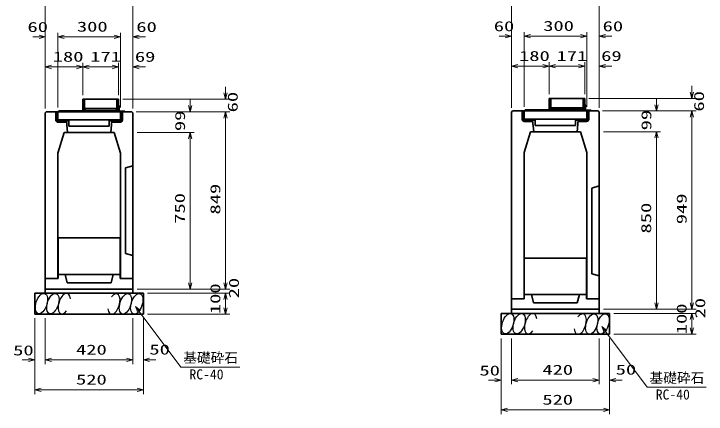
# Model space of a CAD drawing. Units: millimetres on the paper. Extents: x 20 to 861, y 20 to 614.
# Drawn here: x 285.8 to 451.7, y 426.8 to 522.7 of the extents above; entities that cross this region are included whole.
import ezdxf
from ezdxf.enums import TextEntityAlignment as Align

# ---------------------------------------------------------------- set-up
doc = ezdxf.new("R2010")
doc.units = ezdxf.units.MM
for name, color, linetype, lineweight in [('D-STR-DIM（寸法）', 7, 'Continuous', 13), ('D-STR-HTXT(基礎砕石-旗)', 7, 'Continuous', 13), ('D-STR-STRF(グリ)', 7, 'Continuous', 25), ('D-STR（構造物）', 1, 'Continuous', 35)]:
    doc.layers.add(name, color=color, linetype=linetype, lineweight=lineweight)
doc.styles.add('ＭＳ ゴシック', font='')
doc.styles.get('ＭＳ ゴシック').set_extended_font_data('MS Gothic')

# ---------------------------------------------------------------- blocks, each defined once
blk = doc.blocks.new('_Open30@@SfigorgFlag@@4')
at = {"color": 7, "linetype": 'Continuous', "lineweight": 13}
for p, q in [((-1, 0.2679), (0, 0)), ((0, 0), (-1, -0.2679)), ((0, 0), (-1, 0))]:
    blk.add_line(p, q, dxfattribs=at)

msp = doc.modelspace()

# ---------------------------------------------------------------- linework, layer by layer
at = {"layer": 'D-STR-DIM（寸法）'}
for p, q in [((405.11, 518.333), (405.11, 526.023)), ((426.11, 518.333), (426.11, 526.023)), ((293.376, 518.152), (293.376, 525.843)), ((314.376, 518.152), (314.376, 525.843)), ((293.376, 507.688), (293.376, 518.152)), ((296.376, 507.933), (296.376, 518.152)), ((296.376, 500.268), (296.376, 518.152)), ((311.376, 500.243), (311.376, 518.152)), ((311.376, 507.933), (311.376, 518.152)), ((314.376, 507.688), (314.376, 518.152)), ((405.11, 507.869), (405.11, 518.333)), ((408.11, 508.114), (408.11, 518.333)), ((408.11, 500.448), (408.11, 518.333)), ((423.11, 500.423), (423.11, 518.333)), ((423.11, 508.114), (423.11, 518.333)), ((426.11, 507.869), (426.11, 518.333)), ((291.876, 517.152), (290.376, 517.152)), ((297.876, 517.152), (299.376, 517.152)), ((297.876, 517.152), (309.876, 517.152)), ((309.876, 517.152), (308.376, 517.152)), ((315.876, 517.152), (317.376, 517.152)), ((403.61, 517.333), (402.11, 517.333)), ((409.61, 517.333), (411.11, 517.333)), ((409.61, 517.333), (421.61, 517.333)), ((421.61, 517.333), (420.11, 517.333)), ((427.61, 517.333), (429.11, 517.333)), ((293.376, 499.997), (293.376, 510.956)), ((302.376, 503.243), (302.376, 510.956)), ((302.376, 503.243), (302.376, 510.956)), ((310.926, 503.243), (310.926, 510.956)), ((310.926, 503.243), (310.926, 510.956)), ((314.376, 499.998), (314.376, 510.956)), ((405.11, 500.178), (405.11, 511.137)), ((414.11, 503.423), (414.11, 511.137)), ((414.11, 503.423), (414.11, 511.137)), ((422.66, 503.423), (422.66, 511.137)), ((422.66, 503.423), (422.66, 511.137)), ((426.11, 500.178), (426.11, 511.137)), ((294.876, 509.956), (300.876, 509.956)), ((303.876, 509.956), (309.426, 509.956)), ((309.426, 509.956), (307.926, 509.956)), ((315.876, 509.956), (317.376, 509.956)), ((406.61, 510.137), (412.61, 510.137)), ((415.61, 510.137), (421.16, 510.137)), ((421.16, 510.137), (419.66, 510.137)), ((427.61, 510.137), (429.11, 510.137)), ((336.579, 503.743), (336.579, 505.243)), ((448.313, 503.923), (448.313, 505.423)), ((311.926, 502.243), (337.579, 502.243)), ((328.081, 500.743), (328.081, 502.243)), ((423.66, 502.423), (449.313, 502.423)), ((439.815, 500.923), (439.815, 502.423)), ((426.86, 499.423), (440.815, 499.423)), ((427.86, 499.423), (449.313, 499.423)), ((427.86, 499.423), (449.313, 499.423)), ((315.126, 499.243), (329.081, 499.243)), ((316.126, 499.243), (337.579, 499.243)), ((316.126, 499.243), (337.579, 499.243)), ((336.579, 458.293), (336.579, 497.743)), ((336.579, 497.743), (336.579, 496.243)), ((448.313, 453.473), (448.313, 497.923)), ((448.313, 497.923), (448.313, 496.423)), ((427.11, 494.473), (440.815, 494.473)), ((427.11, 494.473), (440.815, 494.473)), ((315.376, 494.293), (329.081, 494.293)), ((315.376, 494.293), (329.081, 494.293)), ((328.081, 458.293), (328.081, 492.793)), ((328.081, 492.793), (328.081, 491.293)), ((439.815, 453.473), (439.815, 492.973)), ((439.815, 492.973), (439.815, 491.473)), ((336.579, 458.293), (336.579, 459.793)), ((315.376, 456.793), (337.579, 456.793)), ((315.376, 456.793), (329.081, 456.793)), ((315.376, 456.793), (337.579, 456.793)), ((317.876, 455.793), (337.579, 455.793)), ((317.876, 455.793), (337.579, 455.793)), ((448.313, 453.473), (448.313, 454.973)), ((336.579, 452.293), (336.579, 454.293)), ((336.579, 454.293), (336.579, 452.793)), ((427.11, 451.973), (449.313, 451.973)), ((427.11, 451.973), (440.815, 451.973)), ((427.11, 451.973), (449.313, 451.973)), ((290.876, 449.793), (290.876, 438.826)), ((293.376, 449.793), (293.376, 438.826)), ((293.376, 449.793), (293.376, 438.826)), ((314.376, 449.793), (314.376, 438.826)), ((316.876, 449.793), (316.876, 438.826)), ((317.876, 450.793), (337.579, 450.793)), ((429.61, 450.973), (449.313, 450.973)), ((429.61, 450.973), (449.313, 450.973)), ((290.876, 448.793), (290.876, 431.668)), ((314.376, 448.793), (314.376, 438.826)), ((316.876, 448.793), (316.876, 431.668)), ((448.313, 447.473), (448.313, 449.473)), ((448.313, 449.473), (448.313, 447.973)), ((402.61, 444.973), (402.61, 434.006)), ((405.11, 444.973), (405.11, 434.006)), ((405.11, 444.973), (405.11, 434.006)), ((426.11, 444.973), (426.11, 434.006)), ((428.61, 444.973), (428.61, 434.006)), ((429.61, 445.973), (449.313, 445.973)), ((402.61, 443.973), (402.61, 426.849)), ((426.11, 443.973), (426.11, 434.006)), ((428.61, 443.973), (428.61, 426.849)), ((289.376, 439.826), (287.876, 439.826)), ((294.876, 439.826), (312.876, 439.826)), ((294.876, 439.826), (296.376, 439.826)), ((312.876, 439.826), (311.376, 439.826)), ((318.376, 439.826), (319.876, 439.826)), ((401.11, 435.006), (399.61, 435.006)), ((406.61, 435.006), (424.61, 435.006)), ((406.61, 435.006), (408.11, 435.006)), ((424.61, 435.006), (423.11, 435.006)), ((430.11, 435.006), (431.61, 435.006)), ((292.376, 432.668), (315.376, 432.668)), ((404.11, 427.849), (427.11, 427.849))]:
    msp.add_line(p, q, dxfattribs=at)
at = {"layer": 'D-STR-HTXT(基礎砕石-旗)'}
for p, q in [((325.894, 438.096), (315.89, 451.422)), ((437.628, 433.276), (427.624, 446.602)), ((339.998, 438.096), (325.894, 438.096)), ((451.732, 433.276), (437.628, 433.276))]:
    msp.add_line(p, q, dxfattribs=at)
at = {"layer": 'D-STR-STRF(グリ)'}
for centre, major_axis in [((292.471, 453.316), (0.79, 2.421)), ((295.192, 453.316), (0.79, 2.421)), ((312.58, 453.235), (-0.771, -2.427)), ((315.302, 453.257), (-0.771, -2.427)), ((404.205, 448.497), (0.79, 2.421)), ((406.926, 448.497), (0.79, 2.421)), ((424.314, 448.416), (-0.771, -2.427)), ((427.036, 448.437), (-0.771, -2.427))]:
    msp.add_ellipse(centre, major_axis=major_axis, ratio=0.5139, dxfattribs=at)
for centre, major_axis in [((297.933, 453.316), (0.79, 2.421)), ((309.84, 453.214), (-0.771, -2.427)), ((409.667, 448.497), (0.79, 2.421)), ((421.574, 448.394), (-0.771, -2.427))]:
    msp.add_ellipse(centre, major_axis=major_axis, ratio=0.5139, start_param=5.3575563, end_param=10.3750652, dxfattribs=at)
at = {"layer": 'D-STR（構造物）'}
for p, q in [((310.926, 502.243), (302.376, 502.243)), ((302.376, 502.243), (302.376, 499.268)), ((302.676, 502.243), (302.676, 499.268)), ((310.526, 502.218), (302.776, 502.218)), ((302.776, 502.218), (302.776, 500.018)), ((310.526, 500.018), (310.526, 502.218)), ((310.626, 502.243), (310.626, 499.268)), ((310.926, 499.268), (310.926, 502.243)), ((422.66, 502.423), (414.11, 502.423)), ((414.11, 502.423), (414.11, 499.448)), ((414.41, 502.423), (414.41, 499.448)), ((422.26, 502.398), (414.51, 502.398)), ((414.51, 502.398), (414.51, 500.198)), ((422.26, 500.198), (422.26, 502.398)), ((422.36, 502.423), (422.36, 499.448)), ((422.66, 499.448), (422.66, 502.423)), ((302.376, 499.493), (296.601, 499.493)), ((296.601, 499.493), (296.601, 499.268)), ((302.676, 499.568), (310.626, 499.568)), ((302.776, 500.018), (310.526, 500.018)), ((302.926, 499.568), (302.926, 500.018)), ((310.376, 499.568), (310.376, 500.018)), ((310.976, 500.768), (310.926, 500.768)), ((311.076, 499.618), (311.076, 500.668)), ((312.326, 499.418), (311.276, 499.418)), ((312.426, 499.268), (312.426, 499.318)), ((405.36, 499.423), (405.11, 499.178)), ((405.36, 499.423), (425.86, 499.423)), ((407.61, 499.423), (407.61, 497.473)), ((407.91, 497.523), (407.91, 499.423)), ((408.11, 499.448), (424.16, 499.448)), ((408.11, 497.448), (408.11, 499.448)), ((414.11, 499.673), (408.335, 499.673)), ((408.335, 499.673), (408.335, 499.448)), ((414.41, 499.748), (422.36, 499.748)), ((414.51, 500.198), (422.26, 500.198)), ((414.66, 499.748), (414.66, 500.198)), ((422.11, 499.748), (422.11, 500.198)), ((422.71, 500.948), (422.66, 500.948)), ((422.81, 499.798), (422.81, 500.848)), ((424.06, 499.598), (423.01, 499.598)), ((423.11, 499.448), (423.11, 497.448)), ((423.31, 497.523), (423.31, 499.423)), ((423.61, 499.423), (423.61, 497.473)), ((424.16, 499.448), (424.16, 499.498)), ((425.86, 499.423), (426.11, 499.178)), ((293.626, 499.243), (293.376, 498.998)), ((293.376, 498.997), (293.376, 455.793)), ((293.626, 499.243), (314.126, 499.243)), ((295.876, 499.243), (295.876, 497.293)), ((296.176, 497.343), (296.176, 499.243)), ((296.376, 499.268), (312.426, 499.268)), ((296.376, 497.268), (296.376, 499.268)), ((311.376, 499.268), (311.376, 497.268)), ((311.576, 497.343), (311.576, 499.243)), ((311.876, 499.243), (311.876, 497.293)), ((314.126, 499.243), (314.376, 498.998)), ((314.376, 498.998), (314.376, 455.793)), ((405.11, 499.178), (405.11, 450.973)), ((426.11, 499.178), (426.11, 450.973)), ((311.376, 497.268), (296.376, 497.268)), ((296.426, 496.743), (298.376, 496.743)), ((298.801, 497.043), (296.476, 497.043)), ((298.376, 496.743), (298.376, 497.043)), ((298.426, 497.043), (298.676, 494.293)), ((298.801, 497.043), (298.801, 497.268)), ((299.051, 495.768), (299.051, 497.268)), ((308.701, 497.268), (308.701, 495.768)), ((308.951, 497.043), (308.951, 497.268)), ((311.28, 497.043), (308.951, 497.043)), ((309.326, 497.043), (309.076, 494.293)), ((309.376, 497.043), (309.376, 496.743)), ((309.376, 496.743), (311.326, 496.743)), ((311.151, 497.268), (311.151, 497.043)), ((423.11, 497.448), (408.11, 497.448)), ((408.16, 496.923), (410.11, 496.923)), ((410.535, 497.223), (408.21, 497.223)), ((410.11, 496.923), (410.11, 497.223)), ((410.16, 497.223), (410.41, 494.473)), ((410.535, 497.223), (410.535, 497.448)), ((410.785, 495.948), (410.785, 497.448)), ((420.435, 497.448), (420.435, 495.948)), ((420.685, 497.223), (420.685, 497.448)), ((423.014, 497.223), (420.685, 497.223)), ((421.06, 497.223), (420.81, 494.473)), ((421.11, 497.223), (421.11, 496.923)), ((421.11, 496.923), (423.06, 496.923)), ((422.885, 497.448), (422.885, 497.223)), ((308.701, 495.768), (299.051, 495.768)), ((408.11, 489.473), (409.61, 494.473)), ((421.61, 494.473), (409.61, 494.473)), ((420.435, 495.948), (410.785, 495.948)), ((423.11, 489.473), (421.61, 494.473)), ((296.376, 489.293), (297.876, 494.293)), ((309.876, 494.293), (297.876, 494.293)), ((311.376, 489.293), (309.876, 494.293)), ((408.11, 489.473), (408.11, 454.473)), ((423.11, 489.473), (423.11, 454.473)), ((296.376, 489.293), (296.376, 459.293)), ((311.376, 489.293), (311.376, 459.293)), ((312.626, 485.793), (314.376, 486.293)), ((312.626, 485.793), (312.626, 465.293)), ((424.36, 480.973), (426.11, 481.473)), ((424.36, 480.973), (424.36, 460.473)), ((296.426, 469.043), (296.426, 459.293)), ((296.426, 469.043), (311.326, 469.043)), ((311.326, 469.043), (311.326, 459.293)), ((312.626, 465.293), (314.376, 464.793)), ((408.16, 464.223), (408.16, 454.473)), ((408.16, 464.223), (423.06, 464.223)), ((423.06, 464.223), (423.06, 454.473)), ((296.426, 460.293), (311.326, 460.293)), ((298.626, 458.293), (298.126, 460.293)), ((309.126, 458.293), (309.626, 460.293)), ((424.36, 460.473), (426.11, 459.973)), ((293.376, 459.293), (296.426, 459.293)), ((293.376, 459.293), (296.376, 459.293)), ((298.626, 458.293), (309.126, 458.293)), ((311.326, 459.293), (314.376, 459.293)), ((314.376, 459.293), (311.376, 459.293)), ((293.376, 456.793), (314.376, 456.793)), ((290.876, 455.793), (316.876, 455.793)), ((290.876, 455.793), (290.876, 450.793)), ((316.876, 455.793), (316.876, 450.793)), ((408.16, 455.473), (423.06, 455.473)), ((410.36, 453.473), (409.86, 455.473)), ((420.86, 453.473), (421.36, 455.473)), ((405.11, 454.473), (408.16, 454.473)), ((405.11, 454.473), (408.11, 454.473)), ((410.36, 453.473), (420.86, 453.473)), ((423.06, 454.473), (426.11, 454.473)), ((426.11, 454.473), (423.11, 454.473)), ((405.11, 451.973), (426.11, 451.973)), ((290.876, 450.793), (316.876, 450.793)), ((402.61, 450.973), (428.61, 450.973)), ((402.61, 450.973), (402.61, 445.973)), ((428.61, 450.973), (428.61, 445.973)), ((402.61, 445.973), (428.61, 445.973))]:
    msp.add_line(p, q, dxfattribs=at)
for centre, radius, start, end in [((310.976, 500.668), 0.1, 0, 90), ((311.276, 499.618), 0.2, 180, 270), ((312.326, 499.318), 0.1, 0, 90), ((422.71, 500.848), 0.1, 0, 90), ((423.01, 499.798), 0.2, 180, 270), ((424.06, 499.498), 0.1, 0, 90), ((296.426, 497.293), 0.55, 180, 270), ((296.476, 497.343), 0.3, 180, 270), ((311.276, 497.343), 0.3, 270.63559, 359.99998), ((311.326, 497.293), 0.55, 269.99995, 359.99995), ((408.16, 497.473), 0.55, 180, 270), ((408.21, 497.523), 0.3, 180, 270), ((423.01, 497.523), 0.3, 270.63559, 359.99998), ((423.06, 497.473), 0.55, 269.99995, 359.99995)]:
    msp.add_arc(centre, radius, start, end, dxfattribs=at)

# ---------------------------------------------------------------- block references
at = {"layer": 'D-STR-DIM（寸法）', "xscale": 1.5, "yscale": 1.5}
for p in [(405.11, 517.333), (423.11, 517.333), (423.11, 517.333), (293.376, 517.152), (311.376, 517.152), (311.376, 517.152), (302.376, 509.956), (310.926, 509.956), (310.926, 509.956), (414.11, 510.137), (422.66, 510.137), (422.66, 510.137), (290.876, 439.826), (314.376, 439.826), (314.376, 439.826), (402.61, 435.006), (426.11, 435.006), (426.11, 435.006), (316.876, 432.668), (428.61, 427.849)]:
    msp.add_blockref('_Open30@@SfigorgFlag@@4', p, dxfattribs=at)
for p, rotation in [((408.11, 517.333), 180), ((408.11, 517.333), 180), ((426.11, 517.333), 180), ((296.376, 517.152), 180), ((296.376, 517.152), 180), ((314.376, 517.152), 180), ((293.376, 509.956), 180), ((302.376, 509.956), 180), ((314.376, 509.956), 180), ((405.11, 510.137), 180), ((414.11, 510.137), 180), ((426.11, 510.137), 180), ((336.579, 502.243), 270), ((448.313, 502.423), 270), ((328.081, 499.243), 270), ((439.815, 499.423), 270), ((448.313, 499.423), 90), ((448.313, 499.423), 90), ((336.579, 499.243), 90), ((336.579, 499.243), 90), ((439.815, 494.473), 90), ((439.815, 494.473), 90), ((328.081, 494.293), 90), ((328.081, 494.293), 90), ((328.081, 456.793), 270), ((336.579, 456.793), 270), ((336.579, 456.793), 270), ((336.579, 455.793), 90), ((336.579, 455.793), 90), ((439.815, 451.973), 270), ((448.313, 451.973), 270), ((448.313, 451.973), 270), ((336.579, 450.793), 270), ((448.313, 450.973), 90), ((448.313, 450.973), 90), ((448.313, 445.973), 270), ((293.376, 439.826), 180), ((293.376, 439.826), 180), ((316.876, 439.826), 180), ((405.11, 435.006), 180), ((405.11, 435.006), 180), ((428.61, 435.006), 180), ((290.876, 432.668), 180), ((402.61, 427.849), 180)]:
    msp.add_blockref('_Open30@@SfigorgFlag@@4', p, dxfattribs=dict(at, rotation=rotation))
at = {"layer": 'D-STR-HTXT(基礎砕石-旗)', "xscale": 1.5, "yscale": 1.5, "rotation": 126.89552}
for p in [(314.99, 452.621), (426.724, 447.802)]:
    msp.add_blockref('_Open30@@SfigorgFlag@@4', p, dxfattribs=at)

# ---------------------------------------------------------------- texts
at = {"layer": 'D-STR-DIM（寸法）', "style": 'ＭＳ ゴシック', "width": 1.5}
for s, p in [('60', (400.846, 517.794)), ('300', (412.694, 517.87)), ('60', (426.93, 517.794)), ('60', (289.112, 517.613)), ('300', (300.96, 517.689)), ('60', (315.196, 517.613)), ('180', (295.168, 510.494)), ('171', (304.151, 510.494)), ('69', (314.85, 510.484)), ('180', (406.902, 510.674)), ('171', (415.885, 510.674)), ('69', (426.584, 510.665)), ('50', (285.679, 440.193)), ('420', (300.751, 440.363)), ('50', (318.328, 440.4)), ('50', (397.413, 435.373)), ('420', (412.485, 435.544)), ('50', (430.062, 435.581)), ('520', (300.751, 433.206)), ('520', (412.485, 428.386))]:
    msp.add_text(s, height=2.405, dxfattribs=at).set_placement(p, align=Align.BOTTOM_LEFT)
for s, p in [('60', (340.209, 499.1)), ('60', (451.943, 499.281)), ('99', (439.324, 494.795)), ('99', (327.59, 494.614)), ('849', (336.042, 474.638)), ('750', (327.544, 472.418)), ('949', (447.776, 472.319)), ('850', (439.278, 470.098)), ('100', (336.042, 450.793)), ('20', (340.493, 454.574)), ('100', (447.776, 445.973)), ('20', (452.227, 449.755))]:
    msp.add_text(s, height=2.405, rotation=90, dxfattribs=at).set_placement(p, align=Align.BOTTOM_LEFT)
at = {"layer": 'D-STR-HTXT(基礎砕石-旗)', "style": 'ＭＳ ゴシック'}
for s, p in [('基礎砕石', (326.43, 438.432)), ('RC-40', (327.918, 434.446)), ('基礎砕石', (438.164, 433.613)), ('RC-40', (439.651, 429.626))]:
    msp.add_text(s, height=2.405, dxfattribs=at).set_placement(p, align=Align.BOTTOM_LEFT)

doc.saveas('drawing.dxf')
